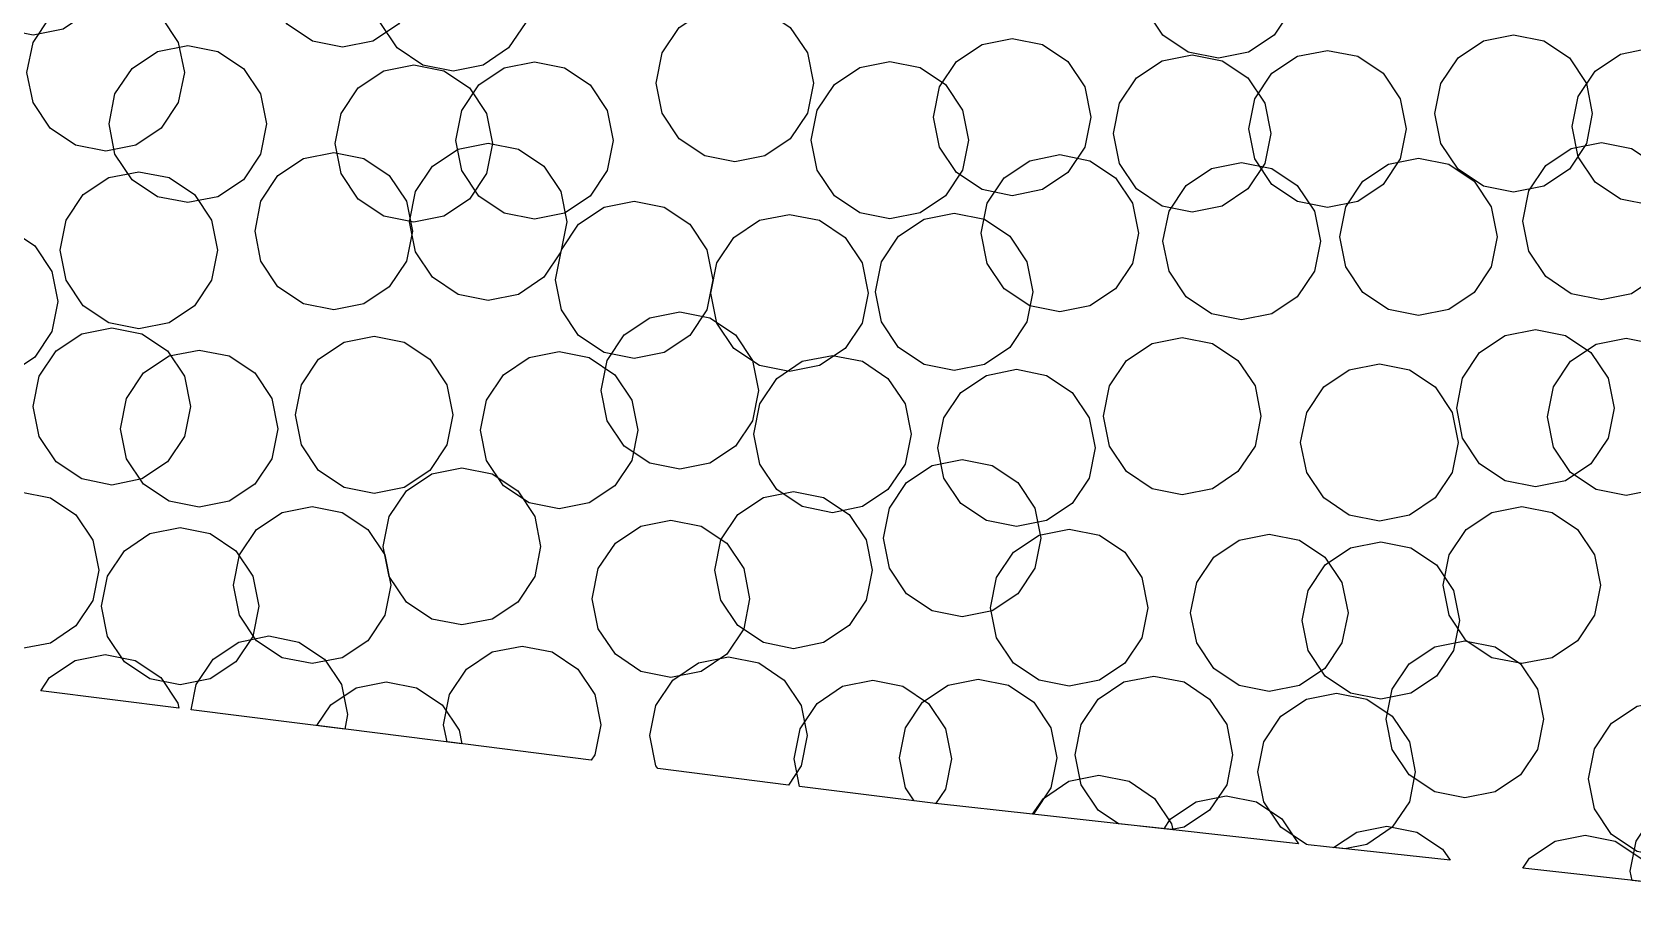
# Model space of a CAD drawing. Header units: millimetres. Extents: x -64 to 65, y -33 to 54.
# Drawn here: x -57.33 to -45.12, y -31.81 to -25.21 of the extents above; entities that cross this region are included whole.
import ezdxf

# ---------------------------------------------------------------- set-up
doc = ezdxf.new("R2010")
doc.units = ezdxf.units.MM

msp = doc.modelspace()

# ---------------------------------------------------------------- linework, layer by layer
for points in [[(-56.767, -24.865), (-56.897, -25.06), (-57.092, -25.19), (-57.321, -25.235), (-57.551, -25.19), (-57.746, -25.06), (-57.876, -24.865), (-57.921, -24.635), (-57.876, -24.406), (-57.746, -24.211), (-57.551, -24.081), (-57.321, -24.035), (-57.092, -24.081), (-56.897, -24.211), (-56.767, -24.406), (-56.721, -24.635), (-56.767, -24.865)], [(-54.405, -24.955), (-54.535, -25.15), (-54.73, -25.28), (-54.96, -25.326), (-55.189, -25.28), (-55.384, -25.15), (-55.514, -24.955), (-55.56, -24.726), (-55.514, -24.496), (-55.384, -24.301), (-55.189, -24.171), (-54.96, -24.126), (-54.73, -24.171), (-54.535, -24.301), (-54.405, -24.496), (-54.36, -24.726), (-54.405, -24.955)], [(-47.727, -25.041), (-47.857, -25.235), (-48.051, -25.365), (-48.281, -25.411), (-48.511, -25.365), (-48.705, -25.235), (-48.835, -25.041), (-48.881, -24.811), (-48.835, -24.581), (-48.705, -24.387), (-48.511, -24.257), (-48.281, -24.211), (-48.051, -24.257), (-47.857, -24.387), (-47.727, -24.581), (-47.681, -24.811), (-47.727, -25.041)], [(-53.564, -25.139), (-53.694, -25.333), (-53.889, -25.463), (-54.118, -25.509), (-54.348, -25.463), (-54.543, -25.333), (-54.673, -25.139), (-54.718, -24.909), (-54.673, -24.679), (-54.543, -24.485), (-54.348, -24.355), (-54.118, -24.309), (-53.889, -24.355), (-53.694, -24.485), (-53.564, -24.679), (-53.518, -24.909), (-53.564, -25.139)], [(-56.213, -25.749), (-56.343, -25.944), (-56.538, -26.074), (-56.767, -26.12), (-56.997, -26.074), (-57.191, -25.944), (-57.321, -25.749), (-57.367, -25.52), (-57.321, -25.29), (-57.191, -25.095), (-56.997, -24.965), (-56.767, -24.92), (-56.538, -24.965), (-56.343, -25.095), (-56.213, -25.29), (-56.167, -25.52), (-56.213, -25.749)], [(-51.416, -25.83), (-51.546, -26.025), (-51.74, -26.155), (-51.97, -26.201), (-52.199, -26.155), (-52.394, -26.025), (-52.524, -25.83), (-52.57, -25.601), (-52.524, -25.371), (-52.394, -25.176), (-52.199, -25.046), (-51.97, -25.001), (-51.74, -25.046), (-51.546, -25.176), (-51.416, -25.371), (-51.37, -25.601), (-51.416, -25.83)], [(-49.299, -26.09), (-49.429, -26.284), (-49.624, -26.414), (-49.853, -26.46), (-50.083, -26.414), (-50.278, -26.284), (-50.408, -26.09), (-50.453, -25.86), (-50.408, -25.63), (-50.278, -25.436), (-50.083, -25.306), (-49.853, -25.26), (-49.624, -25.306), (-49.429, -25.436), (-49.299, -25.63), (-49.253, -25.86), (-49.299, -26.09)], [(-45.475, -26.062), (-45.605, -26.257), (-45.8, -26.387), (-46.03, -26.433), (-46.259, -26.387), (-46.454, -26.257), (-46.584, -26.062), (-46.63, -25.833), (-46.584, -25.603), (-46.454, -25.408), (-46.259, -25.278), (-46.03, -25.233), (-45.8, -25.278), (-45.605, -25.408), (-45.475, -25.603), (-45.43, -25.833), (-45.475, -26.062)], [(-55.587, -26.143), (-55.717, -26.338), (-55.912, -26.468), (-56.141, -26.513), (-56.371, -26.468), (-56.566, -26.338), (-56.696, -26.143), (-56.741, -25.913), (-56.696, -25.684), (-56.566, -25.489), (-56.371, -25.359), (-56.141, -25.313), (-55.912, -25.359), (-55.717, -25.489), (-55.587, -25.684), (-55.541, -25.913), (-55.587, -26.143)], [(-47.927, -26.214), (-48.057, -26.409), (-48.252, -26.539), (-48.481, -26.585), (-48.711, -26.539), (-48.906, -26.409), (-49.036, -26.214), (-49.081, -25.985), (-49.036, -25.755), (-48.906, -25.56), (-48.711, -25.43), (-48.481, -25.385), (-48.252, -25.43), (-48.057, -25.56), (-47.927, -25.755), (-47.881, -25.985), (-47.927, -26.214)], [(-46.894, -26.18), (-47.024, -26.375), (-47.219, -26.505), (-47.449, -26.551), (-47.678, -26.505), (-47.873, -26.375), (-48.003, -26.18), (-48.049, -25.951), (-48.003, -25.721), (-47.873, -25.526), (-47.678, -25.396), (-47.449, -25.351), (-47.219, -25.396), (-47.024, -25.526), (-46.894, -25.721), (-46.849, -25.951), (-46.894, -26.18)], [(-44.43, -26.163), (-44.56, -26.357), (-44.754, -26.487), (-44.984, -26.533), (-45.214, -26.487), (-45.408, -26.357), (-45.538, -26.163), (-45.584, -25.933), (-45.538, -25.703), (-45.408, -25.509), (-45.214, -25.379), (-44.984, -25.333), (-44.754, -25.379), (-44.56, -25.509), (-44.43, -25.703), (-44.384, -25.933), (-44.43, -26.163)], [(-53.862, -26.291), (-53.992, -26.486), (-54.187, -26.616), (-54.417, -26.661), (-54.646, -26.616), (-54.841, -26.486), (-54.971, -26.291), (-55.017, -26.061), (-54.971, -25.832), (-54.841, -25.637), (-54.646, -25.507), (-54.417, -25.461), (-54.187, -25.507), (-53.992, -25.637), (-53.862, -25.832), (-53.817, -26.061), (-53.862, -26.291)], [(-52.943, -26.269), (-53.073, -26.463), (-53.268, -26.593), (-53.497, -26.639), (-53.727, -26.593), (-53.921, -26.463), (-54.052, -26.269), (-54.097, -26.039), (-54.052, -25.809), (-53.921, -25.615), (-53.727, -25.485), (-53.497, -25.439), (-53.268, -25.485), (-53.073, -25.615), (-52.943, -25.809), (-52.897, -26.039), (-52.943, -26.269)], [(-50.232, -26.266), (-50.362, -26.461), (-50.556, -26.591), (-50.786, -26.637), (-51.016, -26.591), (-51.21, -26.461), (-51.34, -26.266), (-51.386, -26.037), (-51.34, -25.807), (-51.21, -25.612), (-51.016, -25.482), (-50.786, -25.437), (-50.556, -25.482), (-50.362, -25.612), (-50.232, -25.807), (-50.186, -26.037), (-50.232, -26.266)], [(-53.295, -26.888), (-53.425, -27.083), (-53.62, -27.213), (-53.849, -27.259), (-54.079, -27.213), (-54.274, -27.083), (-54.404, -26.888), (-54.449, -26.659), (-54.404, -26.429), (-54.274, -26.234), (-54.079, -26.104), (-53.849, -26.059), (-53.62, -26.104), (-53.425, -26.234), (-53.295, -26.429), (-53.249, -26.659), (-53.295, -26.888)], [(-44.806, -26.884), (-44.936, -27.078), (-45.13, -27.208), (-45.36, -27.254), (-45.59, -27.208), (-45.784, -27.078), (-45.914, -26.884), (-45.96, -26.654), (-45.914, -26.424), (-45.784, -26.23), (-45.59, -26.1), (-45.36, -26.054), (-45.13, -26.1), (-44.936, -26.23), (-44.806, -26.424), (-44.76, -26.654), (-44.806, -26.884)], [(-54.474, -26.96), (-54.604, -27.155), (-54.799, -27.285), (-55.028, -27.331), (-55.258, -27.285), (-55.453, -27.155), (-55.583, -26.96), (-55.628, -26.731), (-55.583, -26.501), (-55.453, -26.306), (-55.258, -26.176), (-55.028, -26.131), (-54.799, -26.176), (-54.604, -26.306), (-54.474, -26.501), (-54.428, -26.731), (-54.474, -26.96)], [(-48.936, -26.977), (-49.066, -27.171), (-49.261, -27.301), (-49.491, -27.347), (-49.72, -27.301), (-49.915, -27.171), (-50.045, -26.977), (-50.091, -26.747), (-50.045, -26.517), (-49.915, -26.323), (-49.72, -26.193), (-49.491, -26.147), (-49.261, -26.193), (-49.066, -26.323), (-48.936, -26.517), (-48.891, -26.747), (-48.936, -26.977)], [(-47.549, -27.036), (-47.68, -27.231), (-47.874, -27.361), (-48.104, -27.407), (-48.333, -27.361), (-48.528, -27.231), (-48.658, -27.036), (-48.704, -26.807), (-48.658, -26.577), (-48.528, -26.382), (-48.333, -26.252), (-48.104, -26.207), (-47.874, -26.252), (-47.68, -26.382), (-47.549, -26.577), (-47.504, -26.807), (-47.549, -27.036)], [(-46.201, -27.004), (-46.331, -27.199), (-46.525, -27.329), (-46.755, -27.375), (-46.985, -27.329), (-47.179, -27.199), (-47.309, -27.004), (-47.355, -26.775), (-47.309, -26.545), (-47.179, -26.35), (-46.985, -26.22), (-46.755, -26.175), (-46.525, -26.22), (-46.331, -26.35), (-46.201, -26.545), (-46.155, -26.775), (-46.201, -27.004)], [(-55.96, -27.106), (-56.09, -27.301), (-56.284, -27.431), (-56.514, -27.477), (-56.743, -27.431), (-56.938, -27.301), (-57.068, -27.106), (-57.114, -26.877), (-57.068, -26.647), (-56.938, -26.452), (-56.743, -26.322), (-56.514, -26.277), (-56.284, -26.322), (-56.09, -26.452), (-55.96, -26.647), (-55.914, -26.877), (-55.96, -27.106)], [(-52.182, -27.332), (-52.312, -27.527), (-52.507, -27.657), (-52.736, -27.703), (-52.966, -27.657), (-53.16, -27.527), (-53.29, -27.332), (-53.336, -27.103), (-53.29, -26.873), (-53.16, -26.678), (-52.966, -26.548), (-52.736, -26.503), (-52.507, -26.548), (-52.312, -26.678), (-52.182, -26.873), (-52.136, -27.103), (-52.182, -27.332)], [(-50.998, -27.432), (-51.128, -27.627), (-51.323, -27.757), (-51.552, -27.803), (-51.782, -27.757), (-51.977, -27.627), (-52.107, -27.432), (-52.152, -27.203), (-52.107, -26.973), (-51.977, -26.778), (-51.782, -26.648), (-51.552, -26.603), (-51.323, -26.648), (-51.128, -26.778), (-50.998, -26.973), (-50.952, -27.203), (-50.998, -27.432)], [(-49.741, -27.424), (-49.871, -27.619), (-50.066, -27.749), (-50.296, -27.794), (-50.525, -27.749), (-50.72, -27.619), (-50.85, -27.424), (-50.896, -27.194), (-50.85, -26.965), (-50.72, -26.77), (-50.525, -26.64), (-50.296, -26.594), (-50.066, -26.64), (-49.871, -26.77), (-49.741, -26.965), (-49.696, -27.194), (-49.741, -27.424)], [(-57.177, -27.497), (-57.307, -27.692), (-57.501, -27.822), (-57.731, -27.868), (-57.961, -27.822), (-58.155, -27.692), (-58.285, -27.497), (-58.331, -27.268), (-58.285, -27.038), (-58.155, -26.843), (-57.961, -26.713), (-57.731, -26.668), (-57.501, -26.713), (-57.307, -26.843), (-57.177, -27.038), (-57.131, -27.268), (-57.177, -27.497)], [(-51.834, -28.177), (-51.964, -28.371), (-52.159, -28.501), (-52.388, -28.547), (-52.618, -28.501), (-52.813, -28.371), (-52.943, -28.177), (-52.988, -27.947), (-52.943, -27.718), (-52.813, -27.523), (-52.618, -27.393), (-52.388, -27.347), (-52.159, -27.393), (-51.964, -27.523), (-51.834, -27.718), (-51.788, -27.947), (-51.834, -28.177)], [(-56.165, -28.297), (-56.295, -28.492), (-56.49, -28.622), (-56.72, -28.668), (-56.949, -28.622), (-57.144, -28.492), (-57.274, -28.297), (-57.32, -28.068), (-57.274, -27.838), (-57.144, -27.644), (-56.949, -27.514), (-56.72, -27.468), (-56.49, -27.514), (-56.295, -27.644), (-56.165, -27.838), (-56.12, -28.068), (-56.165, -28.297)], [(-54.165, -28.362), (-54.295, -28.557), (-54.49, -28.687), (-54.72, -28.733), (-54.949, -28.687), (-55.144, -28.557), (-55.274, -28.362), (-55.32, -28.133), (-55.274, -27.903), (-55.144, -27.708), (-54.949, -27.578), (-54.72, -27.533), (-54.49, -27.578), (-54.295, -27.708), (-54.165, -27.903), (-54.12, -28.133), (-54.165, -28.362)], [(-48.002, -28.372), (-48.132, -28.566), (-48.327, -28.696), (-48.557, -28.742), (-48.786, -28.696), (-48.981, -28.566), (-49.111, -28.372), (-49.157, -28.142), (-49.111, -27.912), (-48.981, -27.718), (-48.786, -27.588), (-48.557, -27.542), (-48.327, -27.588), (-48.132, -27.718), (-48.002, -27.912), (-47.957, -28.142), (-48.002, -28.372)], [(-45.31, -28.311), (-45.44, -28.506), (-45.635, -28.636), (-45.864, -28.682), (-46.094, -28.636), (-46.289, -28.506), (-46.419, -28.311), (-46.464, -28.082), (-46.419, -27.852), (-46.289, -27.658), (-46.094, -27.528), (-45.864, -27.482), (-45.635, -27.528), (-45.44, -27.658), (-45.31, -27.852), (-45.264, -28.082), (-45.31, -28.311)], [(-44.616, -28.378), (-44.747, -28.573), (-44.941, -28.703), (-45.171, -28.748), (-45.4, -28.703), (-45.595, -28.573), (-45.725, -28.378), (-45.771, -28.148), (-45.725, -27.919), (-45.595, -27.724), (-45.4, -27.594), (-45.171, -27.548), (-44.941, -27.594), (-44.747, -27.724), (-44.616, -27.919), (-44.571, -28.148), (-44.616, -28.378)], [(-55.5, -28.467), (-55.63, -28.662), (-55.825, -28.792), (-56.055, -28.838), (-56.284, -28.792), (-56.479, -28.662), (-56.609, -28.467), (-56.655, -28.238), (-56.609, -28.008), (-56.479, -27.813), (-56.284, -27.683), (-56.055, -27.638), (-55.825, -27.683), (-55.63, -27.813), (-55.5, -28.008), (-55.455, -28.238), (-55.5, -28.467)], [(-52.754, -28.48), (-52.884, -28.675), (-53.079, -28.805), (-53.308, -28.85), (-53.538, -28.805), (-53.733, -28.675), (-53.863, -28.48), (-53.908, -28.25), (-53.863, -28.021), (-53.733, -27.826), (-53.538, -27.696), (-53.308, -27.65), (-53.079, -27.696), (-52.884, -27.826), (-52.754, -28.021), (-52.708, -28.25), (-52.754, -28.48)], [(-50.671, -28.508), (-50.801, -28.703), (-50.995, -28.833), (-51.225, -28.879), (-51.455, -28.833), (-51.649, -28.703), (-51.779, -28.508), (-51.825, -28.279), (-51.779, -28.049), (-51.649, -27.855), (-51.455, -27.724), (-51.225, -27.679), (-50.995, -27.724), (-50.801, -27.855), (-50.671, -28.049), (-50.625, -28.279), (-50.671, -28.508)], [(-49.266, -28.615), (-49.396, -28.809), (-49.591, -28.939), (-49.821, -28.985), (-50.05, -28.939), (-50.245, -28.809), (-50.375, -28.615), (-50.421, -28.385), (-50.375, -28.155), (-50.245, -27.961), (-50.05, -27.831), (-49.821, -27.785), (-49.591, -27.831), (-49.396, -27.961), (-49.266, -28.155), (-49.221, -28.385), (-49.266, -28.615)], [(-46.499, -28.573), (-46.629, -28.767), (-46.824, -28.898), (-47.054, -28.943), (-47.283, -28.898), (-47.478, -28.767), (-47.608, -28.573), (-47.654, -28.343), (-47.608, -28.114), (-47.478, -27.919), (-47.283, -27.789), (-47.054, -27.743), (-46.824, -27.789), (-46.629, -27.919), (-46.499, -28.114), (-46.454, -28.343), (-46.499, -28.573)], [(-53.495, -29.366), (-53.625, -29.561), (-53.82, -29.691), (-54.05, -29.736), (-54.279, -29.691), (-54.474, -29.561), (-54.604, -29.366), (-54.65, -29.136), (-54.604, -28.907), (-54.474, -28.712), (-54.279, -28.582), (-54.05, -28.536), (-53.82, -28.582), (-53.625, -28.712), (-53.495, -28.907), (-53.45, -29.136), (-53.495, -29.366)], [(-49.681, -29.303), (-49.811, -29.498), (-50.006, -29.628), (-50.236, -29.674), (-50.465, -29.628), (-50.66, -29.498), (-50.79, -29.303), (-50.836, -29.074), (-50.79, -28.844), (-50.66, -28.649), (-50.465, -28.519), (-50.236, -28.474), (-50.006, -28.519), (-49.811, -28.649), (-49.681, -28.844), (-49.636, -29.074), (-49.681, -29.303)], [(-56.864, -29.549), (-56.994, -29.743), (-57.188, -29.874), (-57.418, -29.919), (-57.648, -29.874), (-57.842, -29.743), (-57.972, -29.549), (-58.018, -29.319), (-57.972, -29.09), (-57.842, -28.895), (-57.648, -28.765), (-57.418, -28.719), (-57.188, -28.765), (-56.994, -28.895), (-56.864, -29.09), (-56.818, -29.319), (-56.864, -29.549)], [(-50.967, -29.546), (-51.097, -29.741), (-51.292, -29.871), (-51.521, -29.917), (-51.751, -29.871), (-51.946, -29.741), (-52.076, -29.546), (-52.121, -29.317), (-52.076, -29.087), (-51.946, -28.893), (-51.751, -28.763), (-51.521, -28.717), (-51.292, -28.763), (-51.097, -28.893), (-50.967, -29.087), (-50.921, -29.317), (-50.967, -29.546)], [(-54.638, -29.661), (-54.768, -29.856), (-54.963, -29.986), (-55.192, -30.031), (-55.422, -29.986), (-55.616, -29.856), (-55.747, -29.661), (-55.792, -29.431), (-55.747, -29.202), (-55.616, -29.007), (-55.422, -28.877), (-55.192, -28.831), (-54.963, -28.877), (-54.768, -29.007), (-54.638, -29.202), (-54.592, -29.431), (-54.638, -29.661)], [(-45.412, -29.661), (-45.542, -29.856), (-45.737, -29.986), (-45.967, -30.031), (-46.196, -29.986), (-46.391, -29.856), (-46.521, -29.661), (-46.567, -29.431), (-46.521, -29.202), (-46.391, -29.007), (-46.196, -28.877), (-45.967, -28.831), (-45.737, -28.877), (-45.542, -29.007), (-45.412, -29.202), (-45.367, -29.431), (-45.412, -29.661)], [(-55.645, -29.823), (-55.775, -30.018), (-55.97, -30.148), (-56.199, -30.193), (-56.429, -30.148), (-56.623, -30.018), (-56.753, -29.823), (-56.799, -29.593), (-56.753, -29.364), (-56.623, -29.169), (-56.429, -29.039), (-56.199, -28.993), (-55.97, -29.039), (-55.775, -29.169), (-55.645, -29.364), (-55.599, -29.593), (-55.645, -29.823)], [(-51.901, -29.766), (-52.031, -29.96), (-52.226, -30.09), (-52.456, -30.136), (-52.685, -30.09), (-52.88, -29.96), (-53.01, -29.766), (-53.056, -29.536), (-53.01, -29.306), (-52.88, -29.112), (-52.685, -28.982), (-52.456, -28.936), (-52.226, -28.982), (-52.031, -29.112), (-51.901, -29.306), (-51.856, -29.536), (-51.901, -29.766)], [(-48.865, -29.833), (-48.995, -30.028), (-49.189, -30.158), (-49.419, -30.204), (-49.648, -30.158), (-49.843, -30.028), (-49.973, -29.833), (-50.019, -29.604), (-49.973, -29.374), (-49.843, -29.18), (-49.648, -29.05), (-49.419, -29.004), (-49.189, -29.05), (-48.995, -29.18), (-48.865, -29.374), (-48.819, -29.604), (-48.865, -29.833)], [(-47.339, -29.872), (-47.469, -30.067), (-47.663, -30.197), (-47.893, -30.243), (-48.123, -30.197), (-48.317, -30.067), (-48.447, -29.872), (-48.493, -29.643), (-48.447, -29.413), (-48.317, -29.218), (-48.123, -29.088), (-47.893, -29.043), (-47.663, -29.088), (-47.469, -29.218), (-47.339, -29.413), (-47.293, -29.643), (-47.339, -29.872)], [(-46.489, -29.931), (-46.619, -30.126), (-46.814, -30.256), (-47.043, -30.302), (-47.273, -30.256), (-47.468, -30.126), (-47.598, -29.931), (-47.643, -29.702), (-47.598, -29.472), (-47.468, -29.277), (-47.273, -29.147), (-47.043, -29.102), (-46.814, -29.147), (-46.619, -29.277), (-46.489, -29.472), (-46.443, -29.702), (-46.489, -29.931)], [(-56.115, -30.383), (-56.077, -30.191), (-55.947, -29.996), (-55.752, -29.866), (-55.522, -29.82), (-55.293, -29.866), (-55.098, -29.996), (-54.968, -30.191), (-54.922, -30.42), (-54.944, -30.53), (-56.115, -30.383)], [(-54.164, -30.629), (-54.19, -30.497), (-54.145, -30.267), (-54.015, -30.072), (-53.82, -29.942), (-53.59, -29.897), (-53.361, -29.942), (-53.166, -30.072), (-53.036, -30.267), (-52.99, -30.497), (-53.036, -30.726), (-53.064, -30.768), (-54.164, -30.629)], [(-45.848, -30.686), (-45.978, -30.88), (-46.172, -31.01), (-46.402, -31.056), (-46.632, -31.01), (-46.826, -30.88), (-46.956, -30.686), (-47.002, -30.456), (-46.956, -30.227), (-46.826, -30.032), (-46.632, -29.902), (-46.402, -29.856), (-46.172, -29.902), (-45.978, -30.032), (-45.848, -30.227), (-45.802, -30.456), (-45.848, -30.686)], [(-57.262, -30.238), (-57.195, -30.137), (-57, -30.007), (-56.77, -29.961), (-56.541, -30.007), (-56.346, -30.137), (-56.216, -30.332), (-56.208, -30.371), (-57.262, -30.238)], [(-52.557, -30.832), (-52.571, -30.81), (-52.617, -30.58), (-52.571, -30.351), (-52.441, -30.156), (-52.247, -30.026), (-52.017, -29.98), (-51.787, -30.026), (-51.593, -30.156), (-51.463, -30.351), (-51.417, -30.58), (-51.463, -30.81), (-51.561, -30.958), (-52.557, -30.832)], [(-50.439, -31.099), (-50.601, -31.079), (-50.667, -30.98), (-50.713, -30.75), (-50.667, -30.52), (-50.537, -30.326), (-50.342, -30.196), (-50.113, -30.15), (-49.883, -30.196), (-49.688, -30.326), (-49.558, -30.52), (-49.513, -30.75), (-49.558, -30.98), (-49.688, -31.174), (-49.698, -31.181), (-50.439, -31.099)], [(-49.042, -31.253), (-49.197, -31.15), (-49.327, -30.955), (-49.373, -30.726), (-49.327, -30.496), (-49.197, -30.301), (-49.002, -30.171), (-48.773, -30.126), (-48.543, -30.171), (-48.349, -30.301), (-48.218, -30.496), (-48.173, -30.726), (-48.218, -30.955), (-48.349, -31.15), (-48.543, -31.28), (-48.636, -31.298), (-49.042, -31.253)], [(-55.157, -30.504), (-55.051, -30.345), (-54.856, -30.215), (-54.627, -30.169), (-54.397, -30.215), (-54.202, -30.345), (-54.072, -30.54), (-54.052, -30.643), (-55.157, -30.504)], [(-50.439, -31.099), (-51.475, -30.969), (-51.517, -30.758), (-51.472, -30.528), (-51.341, -30.334), (-51.147, -30.204), (-50.917, -30.158), (-50.688, -30.204), (-50.493, -30.334), (-50.363, -30.528), (-50.317, -30.758), (-50.363, -30.988), (-50.438, -31.1), (-50.439, -31.099)], [(-47.597, -31.413), (-47.609, -31.41), (-47.804, -31.28), (-47.934, -31.086), (-47.98, -30.856), (-47.934, -30.627), (-47.804, -30.432), (-47.609, -30.302), (-47.38, -30.256), (-47.15, -30.302), (-46.955, -30.432), (-46.825, -30.627), (-46.78, -30.856), (-46.825, -31.086), (-46.955, -31.28), (-47.15, -31.41), (-47.317, -31.444), (-47.597, -31.413)], [(-44.306, -31.139), (-44.436, -31.334), (-44.63, -31.464), (-44.86, -31.51), (-45.089, -31.464), (-45.284, -31.334), (-45.414, -31.139), (-45.46, -30.91), (-45.414, -30.68), (-45.284, -30.485), (-45.089, -30.355), (-44.86, -30.31), (-44.63, -30.355), (-44.436, -30.485), (-44.306, -30.68), (-44.26, -30.91), (-44.306, -31.139)], [(-49.698, -31.181), (-49.616, -31.059), (-49.422, -30.928), (-49.192, -30.883), (-48.962, -30.928), (-48.768, -31.059), (-48.638, -31.253), (-48.629, -31.299), (-49.698, -31.181)], [(-48.696, -31.292), (-48.646, -31.216), (-48.451, -31.086), (-48.221, -31.04), (-47.992, -31.086), (-47.797, -31.216), (-47.671, -31.405), (-48.696, -31.292)], [(-45.127, -31.685), (-45.141, -31.614), (-45.095, -31.385), (-44.965, -31.19), (-44.77, -31.06), (-44.541, -31.014), (-44.311, -31.06), (-44.117, -31.19), (-43.986, -31.385), (-43.941, -31.614), (-43.98, -31.812), (-45.127, -31.685)], [(-47.403, -31.434), (-47.226, -31.316), (-46.997, -31.271), (-46.767, -31.316), (-46.572, -31.447), (-46.515, -31.532), (-47.403, -31.434)], [(-45.961, -31.593), (-45.909, -31.516), (-45.714, -31.385), (-45.485, -31.34), (-45.255, -31.385), (-45.061, -31.516), (-44.933, -31.707), (-45.961, -31.593)]]:
    msp.add_lwpolyline(points, close=True)

doc.saveas('drawing.dxf')
